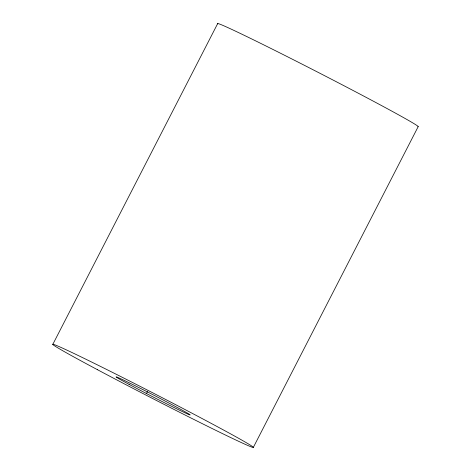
<?xml version="1.0" encoding="UTF-8"?>
<svg xmlns="http://www.w3.org/2000/svg" width="471" height="471" viewBox="0 0 471 471"><rect width="100%" height="100%" fill="white"/><g stroke="black" fill="none" stroke-linecap="round" stroke-linejoin="round"><path stroke-width="0.71" d="M52.811 344.378L217.655 23.627M146.463 393.526L147.47 391.566M253.345 447.373L418.189 126.622M217.843 23.903A112.728 2.555 27.2 0 1 318.043 72.31A112.728 2.555 27.2 0 1 417.983 126.699M97.491 369.717A112.728 2.555 27.2 0 0 253.139 447.45A112.728 2.555 27.2 0 0 108.601 370.453A112.728 2.555 27.2 0 0 97.491 369.717M129.101 384.371A41.707 0.948 27.2 0 0 189.583 414.816A41.707 0.948 27.2 0 0 140.552 388.44A41.707 0.948 27.2 0 0 129.101 384.371"/></g></svg>
